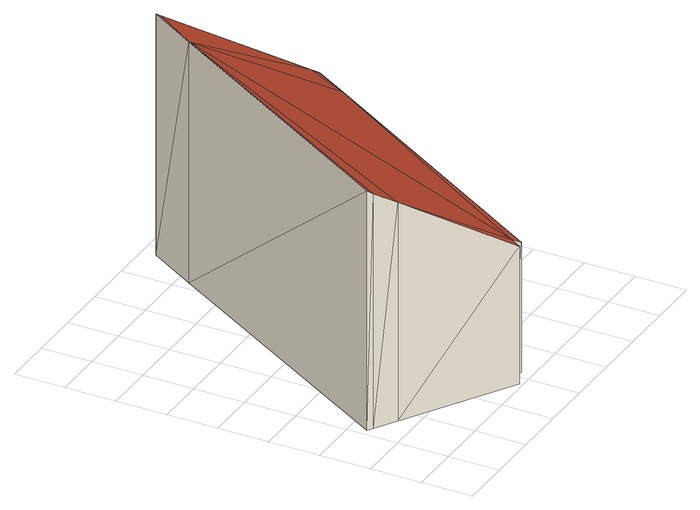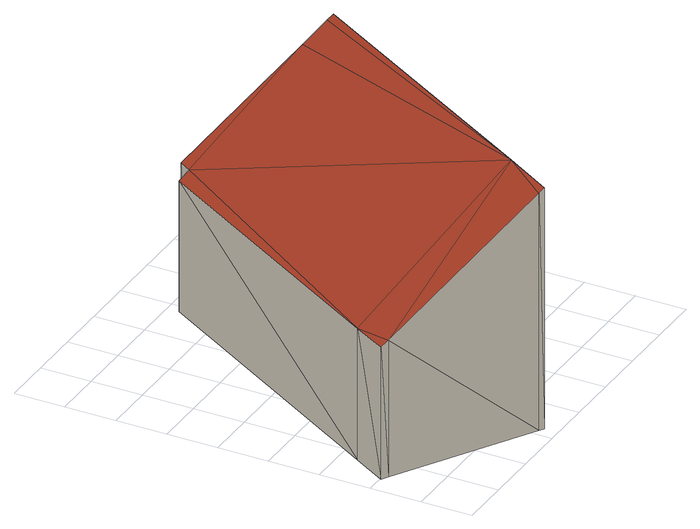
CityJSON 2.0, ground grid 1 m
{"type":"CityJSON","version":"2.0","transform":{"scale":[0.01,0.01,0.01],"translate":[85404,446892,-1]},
"CityObjects":{
"building1":{"type":"Building","attributes":{"dak_type":"slanted","data_area":18.71,"data_coverage":0.797,"geconstateerd":false,"gid":18954882,"h_dak_50p":3.17,"h_dak_70p":3.59,"h_dak_max":4.3,"h_dak_min":1.99,"h_maaiveld":-0.648,"kas_warenhuis":false,"lod11_replace":false,"no_floor":1,"ondergronds_type":"above ground","oorspronkelijkbouwjaar":1951,"pw_actueel":"yes","pw_bron":"ahn3","reconstructie_methode":"tudelft3d-geoflow","reconstruction_skipped":false,"rmse_lod12":0.731,"rmse_lod13":0.754,"rmse_lod22":0.0331,"rn":1,"status":"Pand in gebruik","t_run":50.89,"val3dity_codes_lod12":"[]","val3dity_codes_lod13":"[]","val3dity_codes_lod22":"[]","volume":"87.957473"},"children":["building1-1"]},
"building1-1":{"type":"BuildingPart","parents":["building1"],"geometry":[{"type":"Solid","lod":"2.2","boundaries":[[[[0,1,2]],[[3,1,0]],[[3,4,1]],[[5,6,3]],[[0,2,7]],[[0,8,9]],[[0,9,5]],[[5,10,11]],[[10,5,9]],[[0,5,3]],[[4,3,12]],[[13,12,3]],[[2,1,14]],[[14,15,2]],[[9,8,16]],[[17,16,8]],[[7,2,15]],[[15,18,7]],[[7,18,0]],[[19,0,18]],[[11,10,20]],[[21,20,10]],[[10,9,21]],[[16,21,9]],[[8,0,19]],[[19,17,8]],[[3,6,22]],[[22,13,3]],[[5,11,23]],[[20,23,11]],[[1,4,12]],[[12,14,1]],[[22,6,5]],[[5,23,22]],[[13,19,14]],[[12,13,14]],[[19,15,14]],[[19,18,15]],[[13,22,23]],[[23,20,21]],[[23,21,19]],[[19,16,17]],[[16,19,21]],[[23,19,13]]]],"semantics":{"surfaces":[{"type":"GroundSurface"},{"type":"WallSurface","on_footprint_edge":true},{"type":"RoofSurface","area":8.96},{"type":"RoofSurface","area":9.38},{"type":"RoofSurface","area":11.17},{"type":"RoofSurface","area":11.63},{"type":"RoofSurface","area":12.41},{"type":"RoofSurface","area":12.47},{"type":"RoofSurface","area":14.06},{"type":"RoofSurface","area":14.14},{"type":"RoofSurface","area":16.2},{"type":"RoofSurface","area":28.15}],"values":[[0,0,0,0,0,0,0,0,0,0,1,1,1,1,1,1,1,1,1,1,1,1,1,1,1,1,1,1,1,1,1,1,1,1,2,3,4,5,6,7,8,9,10,11]]}}]}
},
"vertices":[
[320,677,35],[69,135,35],[26,160,35],[296,31,35],[281,7,35],[624,535,35],[316,22,35],[15,167,35],[378,773,35],[388,767,35],[651,610,35],[664,602,35],[281,7,312],[296,31,312],[69,135,476],[26,160,509],[388,767,514],[378,773,521],[15,167,518],[320,677,521],[664,602,301],[651,610,311],[316,22,298],[624,535,301]
]}
